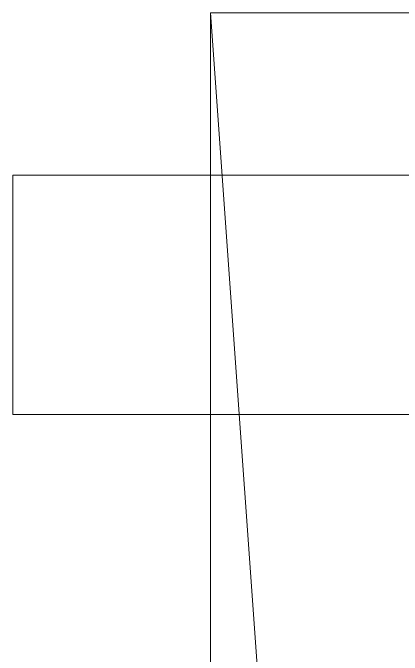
# Model space of a CAD drawing. Header units: millimetres. Extents: x 58509 to 70877, y -36887 to -9553.
# Drawn here: x 58509 to 59258, y -28237 to -27002 of the extents above; entities that cross this region are included whole.
import ezdxf

# ---------------------------------------------------------------- set-up
doc = ezdxf.new("R2010")
doc.units = ezdxf.units.MM
doc.layers.add('A-WALL', color=113, linetype='Continuous', lineweight=9)

msp = doc.modelspace()

# ---------------------------------------------------------------- meshes
at = {"layer": 'A-WALL'}
mesh = msp.add_polyface(dxfattribs=at)
corners = [(58889, -36426.7), (58889, -36426.7, 4000), (58889, -27001.6, 4000), (58889, -27001.6)]
mesh.append_faces([[corners[k] for k in face] for face in [(1, 2, 3, 0)]])
mesh = msp.add_polyface(dxfattribs=at)
corners = [(59349, -27001.6), (59349, -33433.7), (59349, -33893.7), (59349, -36426.7), (58889, -36426.7), (58889, -27001.6)]
mesh.append_faces([[corners[k] for k in face] for face in [(1, 5, 0)]], dxfattribs={"vtx0": -1})
mesh.append_faces([[corners[k] for k in face] for face in [(4, 5, 1, 2)]], dxfattribs={"vtx1": -1, "vtx3": -1})
mesh.append_faces([[corners[k] for k in face] for face in [(2, 3, 4)]], dxfattribs={"vtx2": -1})
mesh = msp.add_polyface(dxfattribs=at)
corners = [(59349, -27001.6, 4000), (59349, -27001.6), (58889, -27001.6), (58889, -27001.6, 4000)]
mesh.append_faces([[corners[k] for k in face] for face in [(3, 0, 1, 2)]])
mesh = msp.add_polyface(dxfattribs=at)
corners = [(59349, -36426.7, 4000), (59349, -33893.7, 4000), (59349, -33433.7, 4000), (59349, -27001.6, 4000), (58889, -27001.6, 4000), (58889, -36426.7, 4000)]
mesh.append_faces([[corners[k] for k in face] for face in [(4, 5, 2, 3)]], dxfattribs={"vtx1": -1})
mesh.append_faces([[corners[k] for k in face] for face in [(5, 0, 1, 2)]], dxfattribs={"vtx3": -1})
mesh = msp.add_polyface(dxfattribs=at)
corners = [(58508.9, -27314), (58508.9, -27314, 4000), (70410.5, -27314, 4000), (70410.5, -27314), (65284.9, -27314, 1534), (65284.9, -27314, 2894), (64244.9, -27314, 2894), (64244.9, -27314, 1534), (60346.1, -27314, 1534), (60346.1, -27314, 2894), (59306.1, -27314, 2894), (59306.1, -27314, 1534)]
mesh.append_faces([[corners[k] for k in face] for face in [(2, 5, 6, 1), (11, 0, 1, 10)]], dxfattribs={"vtx0": -1, "vtx2": -1})
mesh.append_faces([[corners[k] for k in face] for face in [(0, 11, 8, 7)]], dxfattribs={"vtx0": -1, "vtx2": -1, "vtx3": -1})
mesh.append_faces([[corners[k] for k in face] for face in [(9, 10, 1, 6)]], dxfattribs={"vtx1": -1, "vtx2": -1, "vtx3": -1})
mesh.append_faces([[corners[k] for k in face] for face in [(7, 4, 3, 0), (2, 3, 4, 5), (6, 7, 8, 9)]], dxfattribs={"vtx1": -1, "vtx3": -1})
mesh = msp.add_polyface(dxfattribs=at)
corners = [(70410.3, -27774), (58508.9, -27774), (58508.9, -27314), (70410.5, -27314)]
mesh.append_faces([[corners[k] for k in face] for face in [(0, 1, 2, 3)]])
mesh = msp.add_polyface(dxfattribs=at)
corners = [(58508.9, -27774, 4000), (70410.3, -27774, 4000), (70410.5, -27314, 4000), (58508.9, -27314, 4000)]
mesh.append_faces([[corners[k] for k in face] for face in [(3, 0, 1, 2)]])
mesh = msp.add_polyface(dxfattribs=at)
corners = [(58508.9, -27774), (58508.9, -27774, 4000), (58508.9, -27314, 4000), (58508.9, -27314)]
mesh.append_faces([[corners[k] for k in face] for face in [(0, 1, 2, 3)]])
mesh = msp.add_polyface(dxfattribs=at)
corners = [(58508.9, -27774), (70410.3, -27774), (70410.3, -27774, 4000), (58508.9, -27774, 4000), (64214.9, -27774, 2924), (65314.9, -27774, 2924), (65314.9, -27774, 1524), (64214.9, -27774, 1524), (59276.2, -27774, 2924), (60376.2, -27774, 2924), (60376.2, -27774, 1524), (59276.2, -27774, 1524)]
mesh.append_faces([[corners[k] for k in face] for face in [(4, 9, 10, 7), (1, 6, 7, 0), (6, 1, 2, 5)]], dxfattribs={"vtx0": -1, "vtx2": -1})
mesh.append_faces([[corners[k] for k in face] for face in [(3, 8, 9, 4)]], dxfattribs={"vtx0": -1, "vtx2": -1, "vtx3": -1})
mesh.append_faces([[corners[k] for k in face] for face in [(10, 11, 0, 7)]], dxfattribs={"vtx1": -1, "vtx2": -1, "vtx3": -1})
mesh.append_faces([[corners[k] for k in face] for face in [(3, 0, 11, 8), (4, 5, 2, 3)]], dxfattribs={"vtx1": -1, "vtx3": -1})

doc.saveas('drawing.dxf')
